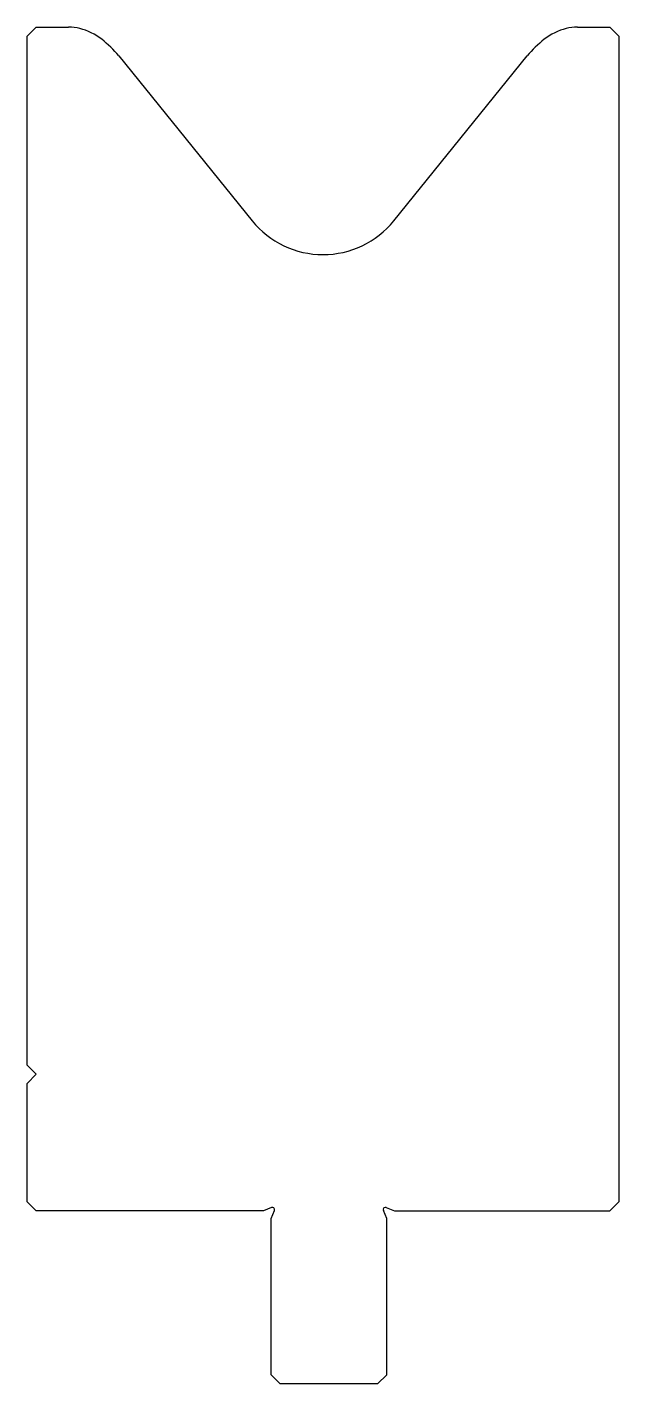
# Model space of a CAD drawing. Header units: metres. Extents: x 78 to 143, y 75 to 224.
import ezdxf

# ---------------------------------------------------------------- set-up
doc = ezdxf.new("R2010")
doc.units = ezdxf.units.M

msp = doc.modelspace()

# ---------------------------------------------------------------- linework, layer by layer
for p, q in [((79.073334, 223.724032), (78.073334, 222.724032)), ((79.073334, 223.724032), (82.635735, 223.724032)), ((138.510932, 223.724032), (142.073334, 223.724032)), ((143.073334, 222.724032), (142.073334, 223.724032)), ((78.073334, 109.724032), (78.073334, 222.724032)), ((143.073334, 222.724032), (143.073334, 94.724032)), ((88.132282, 220.563993), (102.801874, 202.448556)), ((118.344793, 202.448556), (133.014385, 220.563993)), ((78.073334, 109.724032), (79.073334, 108.724032)), ((79.073334, 108.724032), (78.073334, 107.724032)), ((78.073334, 94.724032), (78.073334, 107.724032)), ((78.073334, 94.724032), (79.073334, 93.724032)), ((104.916764, 94.094103), (104.023334, 93.724032)), ((117.529903, 94.094103), (118.423334, 93.724032)), ((142.073334, 93.724032), (143.073334, 94.724032)), ((104.023334, 93.724032), (79.073334, 93.724032)), ((104.873334, 92.874032), (105.243405, 93.767462)), ((104.873334, 75.724032), (104.873334, 92.874032)), ((117.573334, 92.874032), (117.203263, 93.767462)), ((117.573334, 75.724032), (117.573334, 92.874032)), ((118.423334, 93.724032), (142.073334, 93.724032)), ((104.873334, 75.724032), (105.873334, 74.724032)), ((116.573334, 74.724032), (105.873334, 74.724032)), ((116.573334, 74.724032), (117.573334, 75.724032))]:
    msp.add_line(p, q)
for centre, radius, start, end in [((82.635735, 218.724032), 5, 75.904313, 90), ((82.270422, 217.269196), 6.5, 52.043459, 75.904313), ((138.876245, 217.269196), 6.5, 104.095687, 127.956541), ((138.510932, 218.724032), 5, 90, 104.095687), ((79.195104, 213.326809), 11.5, 39, 52.043459), ((141.951563, 213.326809), 11.5, 127.956541, 141), ((110.573334, 208.74176), 10, 219, 321), ((105.012435, 93.863133), 0.25, 337.5, 112.5), ((117.434233, 93.863133), 0.25, 67.5, 202.5)]:
    msp.add_arc(centre, radius, start, end)

doc.saveas('drawing.dxf')
